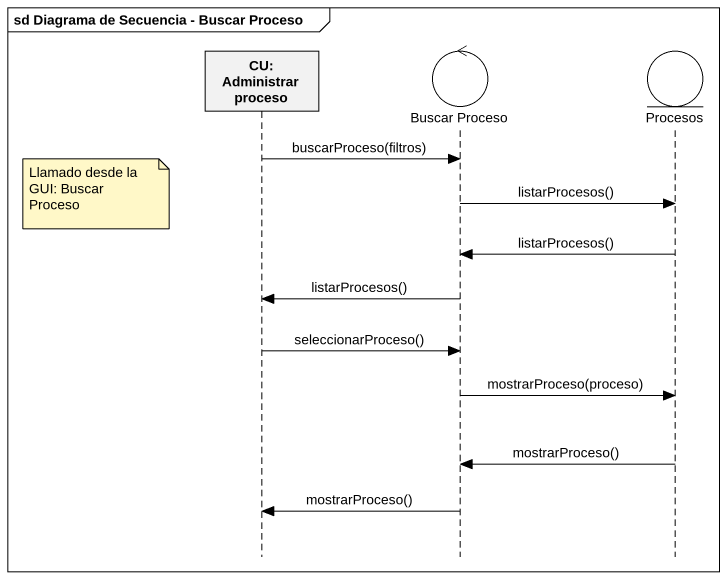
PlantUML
@startuml
mainframe sd Diagrama de Secuencia - Buscar Proceso
hide footbox
participant "CU: Administrar proceso" as CU_Administrar_proceso
control "Buscar Proceso" as Buscar_Proceso
entity Procesos

CU_Administrar_proceso -> Buscar_Proceso : buscarProceso(filtros)
note left of CU_Administrar_proceso : Llamado desde la GUI: Buscar Proceso
Buscar_Proceso -> Procesos : listarProcesos()
Procesos -> Buscar_Proceso : listarProcesos()
Buscar_Proceso -> CU_Administrar_proceso : listarProcesos()
CU_Administrar_proceso -> Buscar_Proceso : seleccionarProceso()
Buscar_Proceso -> Procesos : mostrarProceso(proceso)
Procesos -> Buscar_Proceso : mostrarProceso()
Buscar_Proceso -> CU_Administrar_proceso : mostrarProceso()
@enduml
